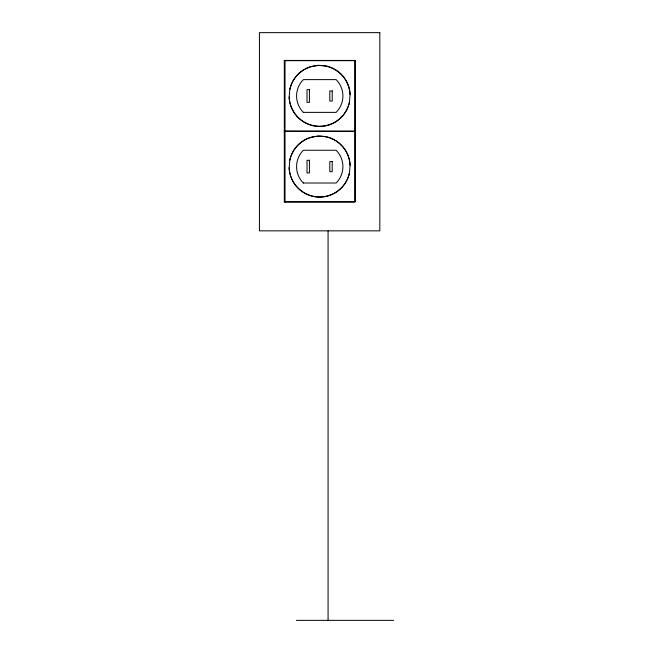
<?xml version="1.0" encoding="UTF-8"?>
<svg xmlns="http://www.w3.org/2000/svg" width="653" height="653" viewBox="0 0 653 653"><rect width="100%" height="100%" fill="white"/><g stroke="black" fill="none" stroke-linecap="round" stroke-linejoin="round"><path stroke-width="0.98" d="M284.3 60.68L355.159 60.68L355.159 201.818L284.3 201.818M303.278 112.373L336.124 112.373A23.165 23.165 0 0 0 336.124 79.617L303.359 79.617A23.165 23.165 0 0 0 303.359 112.373M284.3 131.065L354.93 131.188M284.3 131.31L354.93 131.31M303.278 183.011L336.124 183.011A23.165 23.165 0 0 0 336.124 150.247L303.359 150.247A23.165 23.165 0 0 0 303.359 183.011M296.348 620.35L393.579 620.35M328.075 230.958L328.075 620.35M285.026 60.68L285.026 201.948M349.388 102.382A30.503 30.503 0 0 1 289.148 97.044M289.85 159.993A30.503 30.503 0 0 1 350.09 165.331M289.85 89.363A30.503 30.503 0 0 1 350.09 94.701M349.388 173.143A30.503 30.503 0 0 1 289.148 167.805M289.85 89.118L289.148 97.297A30.503 30.503 0 0 0 349.388 102.635L350.09 94.456A30.503 30.503 0 0 0 326.255 65.977L318.321 65.276L310.477 66.655A30.503 30.503 0 0 0 289.85 89.118M289.85 159.871L289.148 167.927A30.503 30.503 0 0 0 349.388 173.265L350.09 165.209A30.503 30.503 0 0 0 326.255 136.738L318.321 136.036L310.477 137.408A30.503 30.503 0 0 0 289.85 159.871M379.817 32.65L259.421 32.65L259.421 230.844L379.817 230.844L379.817 32.65M354.93 60.435L284.3 60.435L284.3 201.948L354.93 201.948L354.93 60.435M309.424 89.657L307.016 89.657L307.016 102.341L309.424 102.341L309.424 89.657M332.222 90.938L329.814 90.938L329.814 101.052L332.222 101.052L332.222 90.938M309.424 160.287L307.016 160.287L307.016 172.972L309.424 172.972L309.424 160.287M332.222 161.577L329.814 161.577L329.814 171.682L332.222 171.682L332.222 161.577"/></g></svg>
